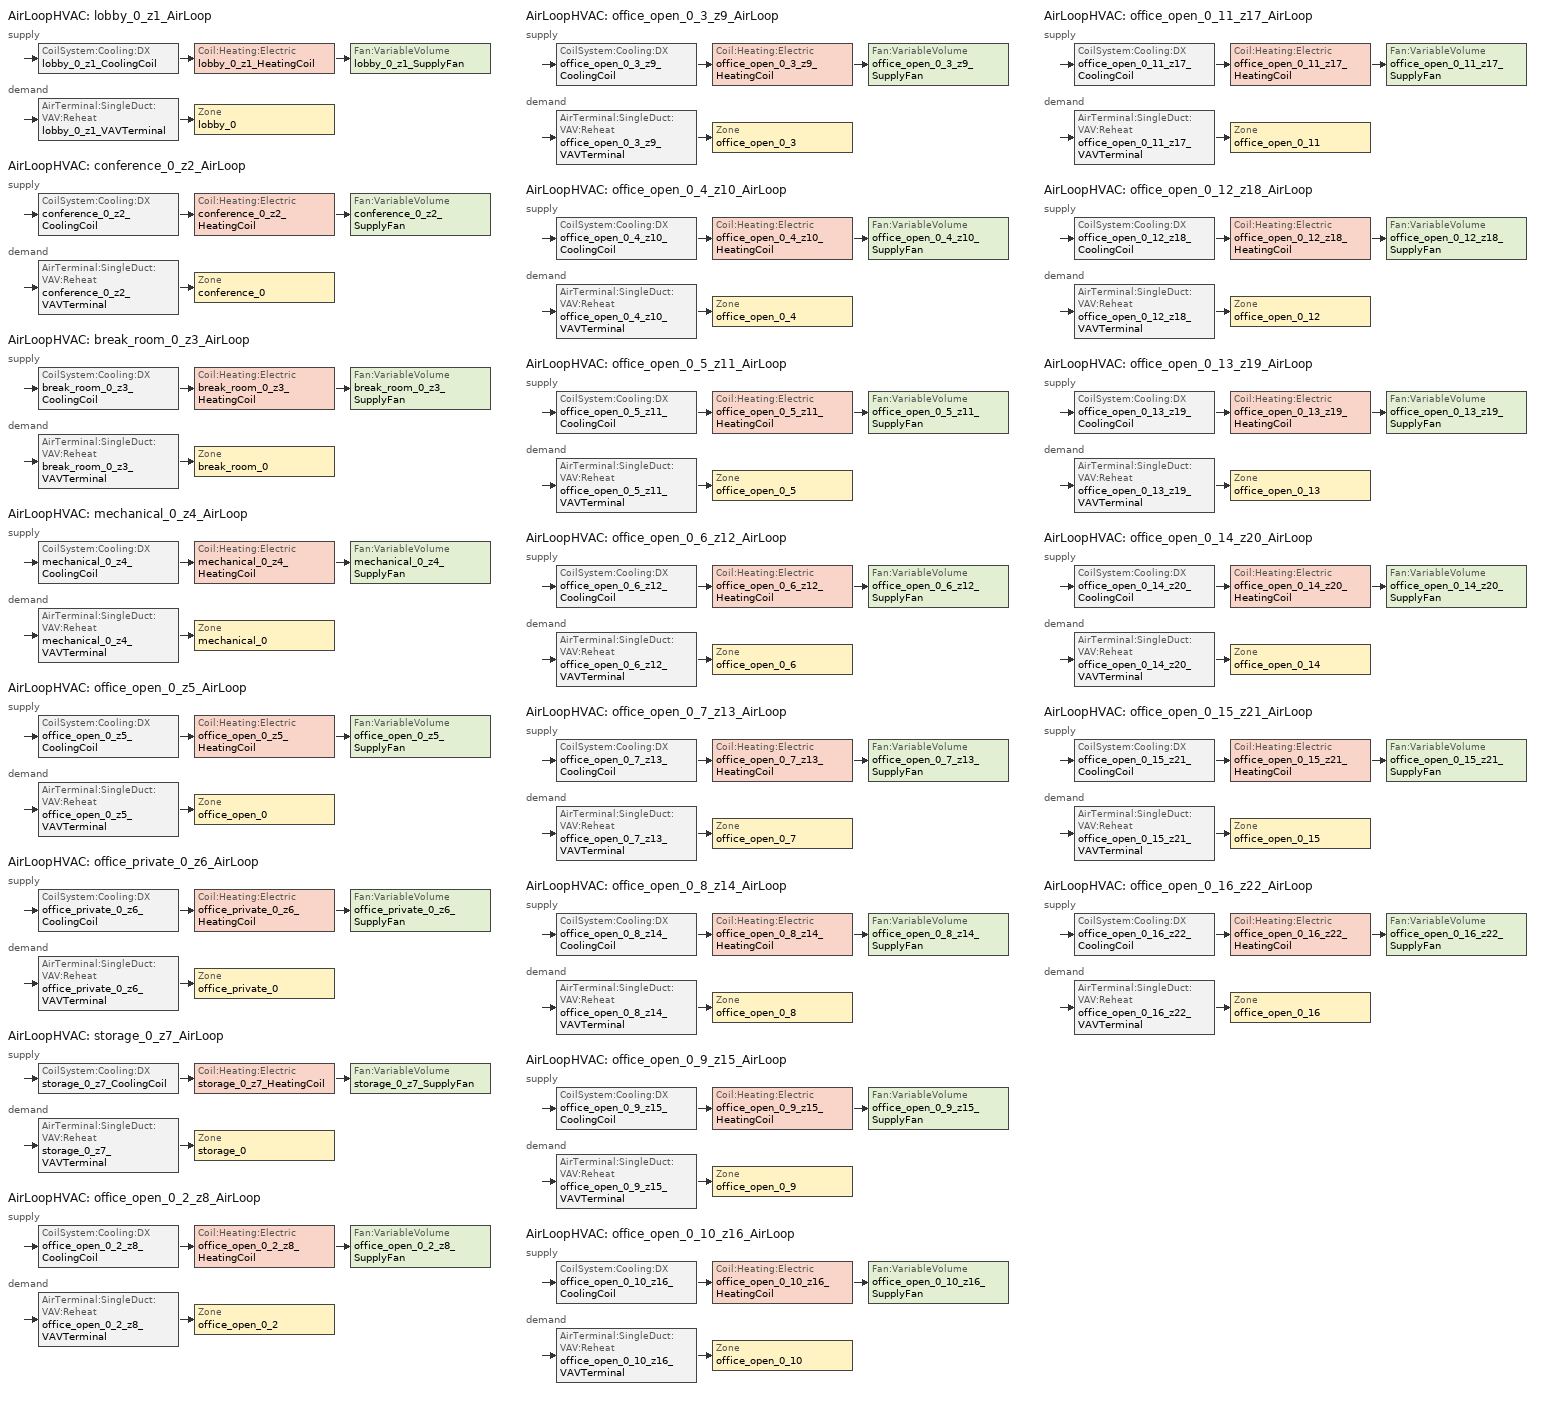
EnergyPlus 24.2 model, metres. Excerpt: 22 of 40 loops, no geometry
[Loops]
AirLoopHVAC 'lobby_0_z1_AirLoop'
 supply: CoilSystem:Cooling:DX 'lobby_0_z1_CoolingCoil' > Coil:Heating:Electric 'lobby_0_z1_HeatingCoil' > Fan:VariableVolume 'lobby_0_z1_SupplyFan'
 demand: AirTerminal:SingleDuct:VAV:Reheat 'lobby_0_z1_VAVTerminal' > Zone 'lobby_0'
AirLoopHVAC 'conference_0_z2_AirLoop'
 supply: CoilSystem:Cooling:DX 'conference_0_z2_CoolingCoil' > Coil:Heating:Electric 'conference_0_z2_HeatingCoil' > Fan:VariableVolume 'conference_0_z2_SupplyFan'
 demand: AirTerminal:SingleDuct:VAV:Reheat 'conference_0_z2_VAVTerminal' > Zone 'conference_0'
AirLoopHVAC 'break_room_0_z3_AirLoop'
 supply: CoilSystem:Cooling:DX 'break_room_0_z3_CoolingCoil' > Coil:Heating:Electric 'break_room_0_z3_HeatingCoil' > Fan:VariableVolume 'break_room_0_z3_SupplyFan'
 demand: AirTerminal:SingleDuct:VAV:Reheat 'break_room_0_z3_VAVTerminal' > Zone 'break_room_0'
AirLoopHVAC 'mechanical_0_z4_AirLoop'
 supply: CoilSystem:Cooling:DX 'mechanical_0_z4_CoolingCoil' > Coil:Heating:Electric 'mechanical_0_z4_HeatingCoil' > Fan:VariableVolume 'mechanical_0_z4_SupplyFan'
 demand: AirTerminal:SingleDuct:VAV:Reheat 'mechanical_0_z4_VAVTerminal' > Zone 'mechanical_0'
AirLoopHVAC 'office_open_0_z5_AirLoop'
 supply: CoilSystem:Cooling:DX 'office_open_0_z5_CoolingCoil' > Coil:Heating:Electric 'office_open_0_z5_HeatingCoil' > Fan:VariableVolume 'office_open_0_z5_SupplyFan'
 demand: AirTerminal:SingleDuct:VAV:Reheat 'office_open_0_z5_VAVTerminal' > Zone 'office_open_0'
AirLoopHVAC 'office_private_0_z6_AirLoop'
 supply: CoilSystem:Cooling:DX 'office_private_0_z6_CoolingCoil' > Coil:Heating:Electric 'office_private_0_z6_HeatingCoil' > Fan:VariableVolume 'office_private_0_z6_SupplyFan'
 demand: AirTerminal:SingleDuct:VAV:Reheat 'office_private_0_z6_VAVTerminal' > Zone 'office_private_0'
AirLoopHVAC 'storage_0_z7_AirLoop'
 supply: CoilSystem:Cooling:DX 'storage_0_z7_CoolingCoil' > Coil:Heating:Electric 'storage_0_z7_HeatingCoil' > Fan:VariableVolume 'storage_0_z7_SupplyFan'
 demand: AirTerminal:SingleDuct:VAV:Reheat 'storage_0_z7_VAVTerminal' > Zone 'storage_0'
AirLoopHVAC 'office_open_0_2_z8_AirLoop'
 supply: CoilSystem:Cooling:DX 'office_open_0_2_z8_CoolingCoil' > Coil:Heating:Electric 'office_open_0_2_z8_HeatingCoil' > Fan:VariableVolume 'office_open_0_2_z8_SupplyFan'
 demand: AirTerminal:SingleDuct:VAV:Reheat 'office_open_0_2_z8_VAVTerminal' > Zone 'office_open_0_2'
AirLoopHVAC 'office_open_0_3_z9_AirLoop'
 supply: CoilSystem:Cooling:DX 'office_open_0_3_z9_CoolingCoil' > Coil:Heating:Electric 'office_open_0_3_z9_HeatingCoil' > Fan:VariableVolume 'office_open_0_3_z9_SupplyFan'
 demand: AirTerminal:SingleDuct:VAV:Reheat 'office_open_0_3_z9_VAVTerminal' > Zone 'office_open_0_3'
AirLoopHVAC 'office_open_0_4_z10_AirLoop'
 supply: CoilSystem:Cooling:DX 'office_open_0_4_z10_CoolingCoil' > Coil:Heating:Electric 'office_open_0_4_z10_HeatingCoil' > Fan:VariableVolume 'office_open_0_4_z10_SupplyFan'
 demand: AirTerminal:SingleDuct:VAV:Reheat 'office_open_0_4_z10_VAVTerminal' > Zone 'office_open_0_4'
AirLoopHVAC 'office_open_0_5_z11_AirLoop'
 supply: CoilSystem:Cooling:DX 'office_open_0_5_z11_CoolingCoil' > Coil:Heating:Electric 'office_open_0_5_z11_HeatingCoil' > Fan:VariableVolume 'office_open_0_5_z11_SupplyFan'
 demand: AirTerminal:SingleDuct:VAV:Reheat 'office_open_0_5_z11_VAVTerminal' > Zone 'office_open_0_5'
AirLoopHVAC 'office_open_0_6_z12_AirLoop'
 supply: CoilSystem:Cooling:DX 'office_open_0_6_z12_CoolingCoil' > Coil:Heating:Electric 'office_open_0_6_z12_HeatingCoil' > Fan:VariableVolume 'office_open_0_6_z12_SupplyFan'
 demand: AirTerminal:SingleDuct:VAV:Reheat 'office_open_0_6_z12_VAVTerminal' > Zone 'office_open_0_6'
AirLoopHVAC 'office_open_0_7_z13_AirLoop'
 supply: CoilSystem:Cooling:DX 'office_open_0_7_z13_CoolingCoil' > Coil:Heating:Electric 'office_open_0_7_z13_HeatingCoil' > Fan:VariableVolume 'office_open_0_7_z13_SupplyFan'
 demand: AirTerminal:SingleDuct:VAV:Reheat 'office_open_0_7_z13_VAVTerminal' > Zone 'office_open_0_7'
AirLoopHVAC 'office_open_0_8_z14_AirLoop'
 supply: CoilSystem:Cooling:DX 'office_open_0_8_z14_CoolingCoil' > Coil:Heating:Electric 'office_open_0_8_z14_HeatingCoil' > Fan:VariableVolume 'office_open_0_8_z14_SupplyFan'
 demand: AirTerminal:SingleDuct:VAV:Reheat 'office_open_0_8_z14_VAVTerminal' > Zone 'office_open_0_8'
AirLoopHVAC 'office_open_0_9_z15_AirLoop'
 supply: CoilSystem:Cooling:DX 'office_open_0_9_z15_CoolingCoil' > Coil:Heating:Electric 'office_open_0_9_z15_HeatingCoil' > Fan:VariableVolume 'office_open_0_9_z15_SupplyFan'
 demand: AirTerminal:SingleDuct:VAV:Reheat 'office_open_0_9_z15_VAVTerminal' > Zone 'office_open_0_9'
AirLoopHVAC 'office_open_0_10_z16_AirLoop'
 supply: CoilSystem:Cooling:DX 'office_open_0_10_z16_CoolingCoil' > Coil:Heating:Electric 'office_open_0_10_z16_HeatingCoil' > Fan:VariableVolume 'office_open_0_10_z16_SupplyFan'
 demand: AirTerminal:SingleDuct:VAV:Reheat 'office_open_0_10_z16_VAVTerminal' > Zone 'office_open_0_10'
AirLoopHVAC 'office_open_0_11_z17_AirLoop'
 supply: CoilSystem:Cooling:DX 'office_open_0_11_z17_CoolingCoil' > Coil:Heating:Electric 'office_open_0_11_z17_HeatingCoil' > Fan:VariableVolume 'office_open_0_11_z17_SupplyFan'
 demand: AirTerminal:SingleDuct:VAV:Reheat 'office_open_0_11_z17_VAVTerminal' > Zone 'office_open_0_11'
AirLoopHVAC 'office_open_0_12_z18_AirLoop'
 supply: CoilSystem:Cooling:DX 'office_open_0_12_z18_CoolingCoil' > Coil:Heating:Electric 'office_open_0_12_z18_HeatingCoil' > Fan:VariableVolume 'office_open_0_12_z18_SupplyFan'
 demand: AirTerminal:SingleDuct:VAV:Reheat 'office_open_0_12_z18_VAVTerminal' > Zone 'office_open_0_12'
AirLoopHVAC 'office_open_0_13_z19_AirLoop'
 supply: CoilSystem:Cooling:DX 'office_open_0_13_z19_CoolingCoil' > Coil:Heating:Electric 'office_open_0_13_z19_HeatingCoil' > Fan:VariableVolume 'office_open_0_13_z19_SupplyFan'
 demand: AirTerminal:SingleDuct:VAV:Reheat 'office_open_0_13_z19_VAVTerminal' > Zone 'office_open_0_13'
AirLoopHVAC 'office_open_0_14_z20_AirLoop'
 supply: CoilSystem:Cooling:DX 'office_open_0_14_z20_CoolingCoil' > Coil:Heating:Electric 'office_open_0_14_z20_HeatingCoil' > Fan:VariableVolume 'office_open_0_14_z20_SupplyFan'
 demand: AirTerminal:SingleDuct:VAV:Reheat 'office_open_0_14_z20_VAVTerminal' > Zone 'office_open_0_14'
AirLoopHVAC 'office_open_0_15_z21_AirLoop'
 supply: CoilSystem:Cooling:DX 'office_open_0_15_z21_CoolingCoil' > Coil:Heating:Electric 'office_open_0_15_z21_HeatingCoil' > Fan:VariableVolume 'office_open_0_15_z21_SupplyFan'
 demand: AirTerminal:SingleDuct:VAV:Reheat 'office_open_0_15_z21_VAVTerminal' > Zone 'office_open_0_15'
AirLoopHVAC 'office_open_0_16_z22_AirLoop'
 supply: CoilSystem:Cooling:DX 'office_open_0_16_z22_CoolingCoil' > Coil:Heating:Electric 'office_open_0_16_z22_HeatingCoil' > Fan:VariableVolume 'office_open_0_16_z22_SupplyFan'
 demand: AirTerminal:SingleDuct:VAV:Reheat 'office_open_0_16_z22_VAVTerminal' > Zone 'office_open_0_16'
[Sizing:Zone] Zone Cooling Design Supply Air Temperature Input Method=SupplyAirTemperature; Zone Cooling Design Supply Air Temperature {C}=12.8; Zone Heating Design Supply Air Temperature Input Method=SupplyAirTemperature; Zone Heating Design Supply Air Temperature {C}=50; Zone Cooling Design Supply Air Humidity Ratio {kgWater/kgDryAir}=0.0085; Zone Heating Design Supply Air Humidity Ratio {kgWater/kgDryAir}=0.008; Cooling Design Air Flow Method=DesignDay; Cooling Minimum Air Flow {m3/s}=0; Heating Design Air Flow Method=DesignDay; Account for Dedicated Outdoor Air System=No; Dedicated Outdoor Air System Control Strategy=NeutralSupplyAir; Dedicated Outdoor Air Low Setpoint Temperature for Design {C}=autosize; Dedicated Outdoor Air High Setpoint Temperature for Design {C}=autosize
lobby_0; conference_0; break_room_0; mechanical_0; office_open_0; office_private_0; storage_0; office_open_0_2; office_open_0_3; office_open_0_4; office_open_0_5; office_open_0_6; office_open_0_7; office_open_0_8; office_open_0_9; office_open_0_10; office_open_0_11; office_open_0_12; office_open_0_13; office_open_0_14; office_open_0_15; office_open_0_16
[Sizing:System] Type of Load to Size On=Sensible; Design Outdoor Air Flow Rate {m3/s}=Autosize; Central Heating Maximum System Air Flow Ratio=Autosize; Preheat Design Temperature {C}=7; Preheat Design Humidity Ratio {kgWater/kgDryAir}=0.008; Precool Design Temperature {C}=12.8; Precool Design Humidity Ratio {kgWater/kgDryAir}=0.008; Central Cooling Design Supply Air Temperature {C}=12.8; Central Heating Design Supply Air Temperature {C}=40; Type of Zone Sum to Use=NonCoincident; 100% Outdoor Air in Cooling=No; 100% Outdoor Air in Heating=No; Central Cooling Design Supply Air Humidity Ratio {kgWater/kgDryAir}=0.008; Central Heating Design Supply Air Humidity Ratio {kgWater/kgDryAir}=0.008; Cooling Supply Air Flow Rate Method=DesignDay; Heating Supply Air Flow Rate Method=DesignDay; System Outdoor Air Method=ZoneSum; Zone Maximum Outdoor Air Fraction=1; Cooling Design Capacity Method=CoolingDesignCapacity; Cooling Design Capacity {W}=Autosize; Heating Design Capacity Method=HeatingDesignCapacity; Heating Design Capacity {W}=Autosize; Central Cooling Capacity Control Method=OnOff; Occupant Diversity=Autosize
break_room_0_z3_AirLoop; conference_0_z2_AirLoop; lobby_0_z1_AirLoop; mechanical_0_z4_AirLoop; office_open_0_10_z16_AirLoop; office_open_0_11_z17_AirLoop; office_open_0_12_z18_AirLoop; office_open_0_13_z19_AirLoop; office_open_0_14_z20_AirLoop; office_open_0_15_z21_AirLoop; office_open_0_16_z22_AirLoop; office_open_0_2_z8_AirLoop; office_open_0_3_z9_AirLoop; office_open_0_4_z10_AirLoop; office_open_0_5_z11_AirLoop; office_open_0_6_z12_AirLoop; office_open_0_7_z13_AirLoop; office_open_0_8_z14_AirLoop; office_open_0_9_z15_AirLoop; office_open_0_z5_AirLoop; office_private_0_z6_AirLoop; storage_0_z7_AirLoop
[AirLoopHVAC] Design Supply Air Flow Rate {m3/s}=Autosize
lobby_0_z1_AirLoop; conference_0_z2_AirLoop; break_room_0_z3_AirLoop; mechanical_0_z4_AirLoop; office_open_0_z5_AirLoop; office_private_0_z6_AirLoop; storage_0_z7_AirLoop; office_open_0_2_z8_AirLoop; office_open_0_3_z9_AirLoop; office_open_0_4_z10_AirLoop; office_open_0_5_z11_AirLoop; office_open_0_6_z12_AirLoop; office_open_0_7_z13_AirLoop; office_open_0_8_z14_AirLoop; office_open_0_9_z15_AirLoop; office_open_0_10_z16_AirLoop; office_open_0_11_z17_AirLoop; office_open_0_12_z18_AirLoop; office_open_0_13_z19_AirLoop; office_open_0_14_z20_AirLoop; office_open_0_15_z21_AirLoop; office_open_0_16_z22_AirLoop
[Fan:VariableVolume]
lobby_0_z1_SupplyFan: Always On, 0.7, 600, 3.5038, FixedFlowRate, 0, 0, 1, 1, 0.0013, 0.147, 0.9506, -0.0998, 0
conference_0_z2_SupplyFan: Always On, 0.7, 600, 0.5587, FixedFlowRate, 0, 0, 1, 1, 0.0013, 0.147, 0.9506, -0.0998, 0
break_room_0_z3_SupplyFan: Always On, 0.7, 600, 1.2556, FixedFlowRate, 0, 0, 1, 1, 0.0013, 0.147, 0.9506, -0.0998, 0
mechanical_0_z4_SupplyFan: Always On, 0.7, 600, 1.1077, FixedFlowRate, 0, 0, 1, 1, 0.0013, 0.147, 0.9506, -0.0998, 0
office_open_0_z5_SupplyFan; office_private_0_z6_SupplyFan; office_open_0_3_z9_SupplyFan; office_open_0_5_z11_SupplyFan; office_open_0_6_z12_SupplyFan; office_open_0_11_z17_SupplyFan; office_open_0_12_z18_SupplyFan; office_open_0_15_z21_SupplyFan; office_open_0_16_z22_SupplyFan: Always On, 0.7, 600, 5.4248, FixedFlowRate, 0, 0, 1, 1, 0.0013, 0.147, 0.9506, -0.0998, 0
storage_0_z7_SupplyFan: Always On, 0.7, 600, 2.2366, FixedFlowRate, 0, 0, 1, 1, 0.0013, 0.147, 0.9506, -0.0998, 0
office_open_0_2_z8_SupplyFan: Always On, 0.7, 600, 4.1537, FixedFlowRate, 0, 0, 1, 1, 0.0013, 0.147, 0.9506, -0.0998, 0
office_open_0_4_z10_SupplyFan: Always On, 0.7, 600, 5.2139, FixedFlowRate, 0, 0, 1, 1, 0.0013, 0.147, 0.9506, -0.0998, 0
office_open_0_7_z13_SupplyFan: Always On, 0.7, 600, 1.3687, FixedFlowRate, 0, 0, 1, 1, 0.0013, 0.147, 0.9506, -0.0998, 0
office_open_0_8_z14_SupplyFan: Always On, 0.7, 600, 1.1651, FixedFlowRate, 0, 0, 1, 1, 0.0013, 0.147, 0.9506, -0.0998, 0
office_open_0_9_z15_SupplyFan: Always On, 0.7, 600, 4.4284, FixedFlowRate, 0, 0, 1, 1, 0.0013, 0.147, 0.9506, -0.0998, 0
office_open_0_10_z16_SupplyFan: Always On, 0.7, 600, 4.5475, FixedFlowRate, 0, 0, 1, 1, 0.0013, 0.147, 0.9506, -0.0998, 0
office_open_0_13_z19_SupplyFan; office_open_0_14_z20_SupplyFan: Always On, 0.7, 600, 2.835, FixedFlowRate, 0, 0, 1, 1, 0.0013, 0.147, 0.9506, -0.0998, 0
[Coil:Heating:Electric]
lobby_0_z1_HeatingCoil: Always On, 1, Autosize, LOBBY_0_Z1_HEATC-FANNODE
lobby_0_z1_ReheatCoil; conference_0_z2_ReheatCoil; break_room_0_z3_ReheatCoil; mechanical_0_z4_ReheatCoil; office_open_0_z5_ReheatCoil; office_private_0_z6_ReheatCoil; storage_0_z7_ReheatCoil; office_open_0_2_z8_ReheatCoil; office_open_0_3_z9_ReheatCoil; office_open_0_4_z10_ReheatCoil; office_open_0_5_z11_ReheatCoil; office_open_0_6_z12_ReheatCoil; office_open_0_7_z13_ReheatCoil; office_open_0_8_z14_ReheatCoil; office_open_0_9_z15_ReheatCoil; office_open_0_10_z16_ReheatCoil; office_open_0_11_z17_ReheatCoil; office_open_0_12_z18_ReheatCoil; office_open_0_13_z19_ReheatCoil; office_open_0_14_z20_ReheatCoil; office_open_0_15_z21_ReheatCoil; office_open_0_16_z22_ReheatCoil: Always On, 1, Autosize
conference_0_z2_HeatingCoil: Always On, 1, Autosize, CONFERENCE_0_Z2_HEATC-FANNODE
break_room_0_z3_HeatingCoil: Always On, 1, Autosize, BREAK_ROOM_0_Z3_HEATC-FANNODE
mechanical_0_z4_HeatingCoil: Always On, 1, Autosize, MECHANICAL_0_Z4_HEATC-FANNODE
office_open_0_z5_HeatingCoil: Always On, 1, Autosize, OFFICE_OPEN_0_Z5_HEATC-FANNODE
office_private_0_z6_HeatingCoil: Always On, 1, Autosize, OFFICE_PRIVATE_0_Z6_HEATC-FANNODE
storage_0_z7_HeatingCoil: Always On, 1, Autosize, STORAGE_0_Z7_HEATC-FANNODE
office_open_0_2_z8_HeatingCoil: Always On, 1, Autosize, OFFICE_OPEN_0_2_Z8_HEATC-FANNODE
office_open_0_3_z9_HeatingCoil: Always On, 1, Autosize, OFFICE_OPEN_0_3_Z9_HEATC-FANNODE
office_open_0_4_z10_HeatingCoil: Always On, 1, Autosize, OFFICE_OPEN_0_4_Z10_HEATC-FANNODE
office_open_0_5_z11_HeatingCoil: Always On, 1, Autosize, OFFICE_OPEN_0_5_Z11_HEATC-FANNODE
office_open_0_6_z12_HeatingCoil: Always On, 1, Autosize, OFFICE_OPEN_0_6_Z12_HEATC-FANNODE
office_open_0_7_z13_HeatingCoil: Always On, 1, Autosize, OFFICE_OPEN_0_7_Z13_HEATC-FANNODE
office_open_0_8_z14_HeatingCoil: Always On, 1, Autosize, OFFICE_OPEN_0_8_Z14_HEATC-FANNODE
office_open_0_9_z15_HeatingCoil: Always On, 1, Autosize, OFFICE_OPEN_0_9_Z15_HEATC-FANNODE
office_open_0_10_z16_HeatingCoil: Always On, 1, Autosize, OFFICE_OPEN_0_10_Z16_HEATC-FANNODE
office_open_0_11_z17_HeatingCoil: Always On, 1, Autosize, OFFICE_OPEN_0_11_Z17_HEATC-FANNODE
office_open_0_12_z18_HeatingCoil: Always On, 1, Autosize, OFFICE_OPEN_0_12_Z18_HEATC-FANNODE
office_open_0_13_z19_HeatingCoil: Always On, 1, Autosize, OFFICE_OPEN_0_13_Z19_HEATC-FANNODE
office_open_0_14_z20_HeatingCoil: Always On, 1, Autosize, OFFICE_OPEN_0_14_Z20_HEATC-FANNODE
office_open_0_15_z21_HeatingCoil: Always On, 1, Autosize, OFFICE_OPEN_0_15_Z21_HEATC-FANNODE
office_open_0_16_z22_HeatingCoil: Always On, 1, Autosize, OFFICE_OPEN_0_16_Z22_HEATC-FANNODE
[SetpointManager:Scheduled] Control Variable=Temperature
Name | Schedule | Setpoint Node or NodeList
lobby_0_z1_HeatingSetpointManager | lobby_0_z1_HeatingSupplyAirTemp | LOBBY_0_Z1_HEATC-FANNODE
lobby_0_z1_CoolingSetpointManager | lobby_0_z1_CoolingSupplyAirTemp | LOBBY_0_Z1_COOLC-HEATCNODE
conference_0_z2_HeatingSetpointManager | conference_0_z2_HeatingSupplyAirTemp | CONFERENCE_0_Z2_HEATC-FANNODE
conference_0_z2_CoolingSetpointManager | conference_0_z2_CoolingSupplyAirTemp | CONFERENCE_0_Z2_COOLC-HEATCNODE
break_room_0_z3_HeatingSetpointManager | break_room_0_z3_HeatingSupplyAirTemp | BREAK_ROOM_0_Z3_HEATC-FANNODE
break_room_0_z3_CoolingSetpointManager | break_room_0_z3_CoolingSupplyAirTemp | BREAK_ROOM_0_Z3_COOLC-HEATCNODE
mechanical_0_z4_HeatingSetpointManager | mechanical_0_z4_HeatingSupplyAirTemp | MECHANICAL_0_Z4_HEATC-FANNODE
mechanical_0_z4_CoolingSetpointManager | mechanical_0_z4_CoolingSupplyAirTemp | MECHANICAL_0_Z4_COOLC-HEATCNODE
office_open_0_z5_HeatingSetpointManager | office_open_0_z5_HeatingSupplyAirTemp | OFFICE_OPEN_0_Z5_HEATC-FANNODE
office_open_0_z5_CoolingSetpointManager | office_open_0_z5_CoolingSupplyAirTemp | OFFICE_OPEN_0_Z5_COOLC-HEATCNODE
office_private_0_z6_HeatingSetpointManager | office_private_0_z6_HeatingSupplyAirTemp | OFFICE_PRIVATE_0_Z6_HEATC-FANNODE
office_private_0_z6_CoolingSetpointManager | office_private_0_z6_CoolingSupplyAirTemp | OFFICE_PRIVATE_0_Z6_COOLC-HEATCNODE
storage_0_z7_HeatingSetpointManager | storage_0_z7_HeatingSupplyAirTemp | STORAGE_0_Z7_HEATC-FANNODE
storage_0_z7_CoolingSetpointManager | storage_0_z7_CoolingSupplyAirTemp | STORAGE_0_Z7_COOLC-HEATCNODE
office_open_0_2_z8_HeatingSetpointManager | office_open_0_2_z8_HeatingSupplyAirTemp | OFFICE_OPEN_0_2_Z8_HEATC-FANNODE
office_open_0_2_z8_CoolingSetpointManager | office_open_0_2_z8_CoolingSupplyAirTemp | OFFICE_OPEN_0_2_Z8_COOLC-HEATCNODE
office_open_0_3_z9_HeatingSetpointManager | office_open_0_3_z9_HeatingSupplyAirTemp | OFFICE_OPEN_0_3_Z9_HEATC-FANNODE
office_open_0_3_z9_CoolingSetpointManager | office_open_0_3_z9_CoolingSupplyAirTemp | OFFICE_OPEN_0_3_Z9_COOLC-HEATCNODE
office_open_0_4_z10_HeatingSetpointManager | office_open_0_4_z10_HeatingSupplyAirTemp | OFFICE_OPEN_0_4_Z10_HEATC-FANNODE
office_open_0_4_z10_CoolingSetpointManager | office_open_0_4_z10_CoolingSupplyAirTemp | OFFICE_OPEN_0_4_Z10_COOLC-HEATCNODE
office_open_0_5_z11_HeatingSetpointManager | office_open_0_5_z11_HeatingSupplyAirTemp | OFFICE_OPEN_0_5_Z11_HEATC-FANNODE
office_open_0_5_z11_CoolingSetpointManager | office_open_0_5_z11_CoolingSupplyAirTemp | OFFICE_OPEN_0_5_Z11_COOLC-HEATCNODE
office_open_0_6_z12_HeatingSetpointManager | office_open_0_6_z12_HeatingSupplyAirTemp | OFFICE_OPEN_0_6_Z12_HEATC-FANNODE
office_open_0_6_z12_CoolingSetpointManager | office_open_0_6_z12_CoolingSupplyAirTemp | OFFICE_OPEN_0_6_Z12_COOLC-HEATCNODE
office_open_0_7_z13_HeatingSetpointManager | office_open_0_7_z13_HeatingSupplyAirTemp | OFFICE_OPEN_0_7_Z13_HEATC-FANNODE
office_open_0_7_z13_CoolingSetpointManager | office_open_0_7_z13_CoolingSupplyAirTemp | OFFICE_OPEN_0_7_Z13_COOLC-HEATCNODE
office_open_0_8_z14_HeatingSetpointManager | office_open_0_8_z14_HeatingSupplyAirTemp | OFFICE_OPEN_0_8_Z14_HEATC-FANNODE
office_open_0_8_z14_CoolingSetpointManager | office_open_0_8_z14_CoolingSupplyAirTemp | OFFICE_OPEN_0_8_Z14_COOLC-HEATCNODE
office_open_0_9_z15_HeatingSetpointManager | office_open_0_9_z15_HeatingSupplyAirTemp | OFFICE_OPEN_0_9_Z15_HEATC-FANNODE
office_open_0_9_z15_CoolingSetpointManager | office_open_0_9_z15_CoolingSupplyAirTemp | OFFICE_OPEN_0_9_Z15_COOLC-HEATCNODE
office_open_0_10_z16_HeatingSetpointManager | office_open_0_10_z16_HeatingSupplyAirTemp | OFFICE_OPEN_0_10_Z16_HEATC-FANNODE
office_open_0_10_z16_CoolingSetpointManager | office_open_0_10_z16_CoolingSupplyAirTemp | OFFICE_OPEN_0_10_Z16_COOLC-HEATCNODE
office_open_0_11_z17_HeatingSetpointManager | office_open_0_11_z17_HeatingSupplyAirTemp | OFFICE_OPEN_0_11_Z17_HEATC-FANNODE
office_open_0_11_z17_CoolingSetpointManager | office_open_0_11_z17_CoolingSupplyAirTemp | OFFICE_OPEN_0_11_Z17_COOLC-HEATCNODE
office_open_0_12_z18_HeatingSetpointManager | office_open_0_12_z18_HeatingSupplyAirTemp | OFFICE_OPEN_0_12_Z18_HEATC-FANNODE
office_open_0_12_z18_CoolingSetpointManager | office_open_0_12_z18_CoolingSupplyAirTemp | OFFICE_OPEN_0_12_Z18_COOLC-HEATCNODE
office_open_0_13_z19_HeatingSetpointManager | office_open_0_13_z19_HeatingSupplyAirTemp | OFFICE_OPEN_0_13_Z19_HEATC-FANNODE
office_open_0_13_z19_CoolingSetpointManager | office_open_0_13_z19_CoolingSupplyAirTemp | OFFICE_OPEN_0_13_Z19_COOLC-HEATCNODE
office_open_0_14_z20_HeatingSetpointManager | office_open_0_14_z20_HeatingSupplyAirTemp | OFFICE_OPEN_0_14_Z20_HEATC-FANNODE
office_open_0_14_z20_CoolingSetpointManager | office_open_0_14_z20_CoolingSupplyAirTemp | OFFICE_OPEN_0_14_Z20_COOLC-HEATCNODE
office_open_0_15_z21_HeatingSetpointManager | office_open_0_15_z21_HeatingSupplyAirTemp | OFFICE_OPEN_0_15_Z21_HEATC-FANNODE
office_open_0_15_z21_CoolingSetpointManager | office_open_0_15_z21_CoolingSupplyAirTemp | OFFICE_OPEN_0_15_Z21_COOLC-HEATCNODE
office_open_0_16_z22_HeatingSetpointManager | office_open_0_16_z22_HeatingSupplyAirTemp | OFFICE_OPEN_0_16_Z22_HEATC-FANNODE
office_open_0_16_z22_CoolingSetpointManager | office_open_0_16_z22_CoolingSupplyAirTemp | OFFICE_OPEN_0_16_Z22_COOLC-HEATCNODE
[CoilSystem:Cooling:DX]
Name | Availability Schedule | Cooling Coil
lobby_0_z1_CoolingCoil | lobby_0_z1_CoolingAvailability | lobby_0_z1_CoolingCoilDX
conference_0_z2_CoolingCoil | conference_0_z2_CoolingAvailability | conference_0_z2_CoolingCoilDX
break_room_0_z3_CoolingCoil | break_room_0_z3_CoolingAvailability | break_room_0_z3_CoolingCoilDX
mechanical_0_z4_CoolingCoil | mechanical_0_z4_CoolingAvailability | mechanical_0_z4_CoolingCoilDX
office_open_0_z5_CoolingCoil | office_open_0_z5_CoolingAvailability | office_open_0_z5_CoolingCoilDX
office_private_0_z6_CoolingCoil | office_private_0_z6_CoolingAvailability | office_private_0_z6_CoolingCoilDX
storage_0_z7_CoolingCoil | storage_0_z7_CoolingAvailability | storage_0_z7_CoolingCoilDX
office_open_0_2_z8_CoolingCoil | office_open_0_2_z8_CoolingAvailability | office_open_0_2_z8_CoolingCoilDX
office_open_0_3_z9_CoolingCoil | office_open_0_3_z9_CoolingAvailability | office_open_0_3_z9_CoolingCoilDX
office_open_0_4_z10_CoolingCoil | office_open_0_4_z10_CoolingAvailability | office_open_0_4_z10_CoolingCoilDX
office_open_0_5_z11_CoolingCoil | office_open_0_5_z11_CoolingAvailability | office_open_0_5_z11_CoolingCoilDX
office_open_0_6_z12_CoolingCoil | office_open_0_6_z12_CoolingAvailability | office_open_0_6_z12_CoolingCoilDX
office_open_0_7_z13_CoolingCoil | office_open_0_7_z13_CoolingAvailability | office_open_0_7_z13_CoolingCoilDX
office_open_0_8_z14_CoolingCoil | office_open_0_8_z14_CoolingAvailability | office_open_0_8_z14_CoolingCoilDX
office_open_0_9_z15_CoolingCoil | office_open_0_9_z15_CoolingAvailability | office_open_0_9_z15_CoolingCoilDX
office_open_0_10_z16_CoolingCoil | office_open_0_10_z16_CoolingAvailability | office_open_0_10_z16_CoolingCoilDX
office_open_0_11_z17_CoolingCoil | office_open_0_11_z17_CoolingAvailability | office_open_0_11_z17_CoolingCoilDX
office_open_0_12_z18_CoolingCoil | office_open_0_12_z18_CoolingAvailability | office_open_0_12_z18_CoolingCoilDX
office_open_0_13_z19_CoolingCoil | office_open_0_13_z19_CoolingAvailability | office_open_0_13_z19_CoolingCoilDX
office_open_0_14_z20_CoolingCoil | office_open_0_14_z20_CoolingAvailability | office_open_0_14_z20_CoolingCoilDX
office_open_0_15_z21_CoolingCoil | office_open_0_15_z21_CoolingAvailability | office_open_0_15_z21_CoolingCoilDX
office_open_0_16_z22_CoolingCoil | office_open_0_16_z22_CoolingAvailability | office_open_0_16_z22_CoolingCoilDX
[Coil:Cooling:DX:SingleSpeed]
lobby_0_z1_CoolingCoilDX: lobby_0_z1_CoolingAvailability, 55239.16, 0.68, 3.517, 3.337, 773.3, LOBBY_0_Z1_SUPPLYINLET, LOBBY_0_Z1_COOLC-HEATCNODE, Cool-Cap-fT, ConstantCubic, Cool-EIR-fT, ConstantCubic, Cool-PLF-fPLR, 7
conference_0_z2_CoolingCoilDX: conference_0_z2_CoolingAvailability, 8807.92, 0.7, 3.517, 0.53209, 773.3, CONFERENCE_0_Z2_SUPPLYINLET, CONFERENCE_0_Z2_COOLC-HEATCNODE, Cool-Cap-fT, ConstantCubic, Cool-EIR-fT, ConstantCubic, Cool-PLF-fPLR, 7
break_room_0_z3_CoolingCoilDX: break_room_0_z3_CoolingAvailability, 19795.34, 0.62, 3.517, 1.19584, 773.3, BREAK_ROOM_0_Z3_SUPPLYINLET, BREAK_ROOM_0_Z3_COOLC-HEATCNODE, Cool-Cap-fT, ConstantCubic, Cool-EIR-fT, ConstantCubic, Cool-PLF-fPLR, 7
mechanical_0_z4_CoolingCoilDX: mechanical_0_z4_CoolingAvailability, 17463.99, 0.65, 3.517, 1.055, 773.3, MECHANICAL_0_Z4_SUPPLYINLET, MECHANICAL_0_Z4_COOLC-HEATCNODE, Cool-Cap-fT, ConstantCubic, Cool-EIR-fT, ConstantCubic, Cool-PLF-fPLR, 7
office_open_0_z5_CoolingCoilDX: office_open_0_z5_CoolingAvailability, 85523.82, 0.7, 3.517, 5.16649, 773.3, OFFICE_OPEN_0_Z5_SUPPLYINLET, OFFICE_OPEN_0_Z5_COOLC-HEATCNODE, Cool-Cap-fT, ConstantCubic, Cool-EIR-fT, ConstantCubic, Cool-PLF-fPLR, 7
office_private_0_z6_CoolingCoilDX: office_private_0_z6_CoolingAvailability, 85523.82, 0.7, 3.517, 5.16649, 773.3, OFFICE_PRIVATE_0_Z6_SUPPLYINLET, OFFICE_PRIVATE_0_Z6_COOLC-HEATCNODE, Cool-Cap-fT, ConstantCubic, Cool-EIR-fT, ConstantCubic, Cool-PLF-fPLR, 7
storage_0_z7_CoolingCoilDX: storage_0_z7_CoolingAvailability, 35260.65, 0.7, 3.517, 2.1301, 773.3, STORAGE_0_Z7_SUPPLYINLET, STORAGE_0_Z7_COOLC-HEATCNODE, Cool-Cap-fT, ConstantCubic, Cool-EIR-fT, ConstantCubic, Cool-PLF-fPLR, 7
office_open_0_2_z8_CoolingCoilDX: office_open_0_2_z8_CoolingAvailability, 65484.06, 0.7, 3.517, 3.95589, 773.3, OFFICE_OPEN_0_2_Z8_SUPPLYINLET, OFFICE_OPEN_0_2_Z8_COOLC-HEATCNODE, Cool-Cap-fT, ConstantCubic, Cool-EIR-fT, ConstantCubic, Cool-PLF-fPLR, 7
office_open_0_3_z9_CoolingCoilDX: office_open_0_3_z9_CoolingAvailability, 85523.82, 0.7, 3.517, 5.16649, 773.3, OFFICE_OPEN_0_3_Z9_SUPPLYINLET, OFFICE_OPEN_0_3_Z9_COOLC-HEATCNODE, Cool-Cap-fT, ConstantCubic, Cool-EIR-fT, ConstantCubic, Cool-PLF-fPLR, 7
office_open_0_4_z10_CoolingCoilDX: office_open_0_4_z10_CoolingAvailability, 82198.3, 0.7, 3.517, 4.9656, 773.3, OFFICE_OPEN_0_4_Z10_SUPPLYINLET, OFFICE_OPEN_0_4_Z10_COOLC-HEATCNODE, Cool-Cap-fT, ConstantCubic, Cool-EIR-fT, ConstantCubic, Cool-PLF-fPLR, 7
office_open_0_5_z11_CoolingCoilDX: office_open_0_5_z11_CoolingAvailability, 85523.82, 0.7, 3.517, 5.16649, 773.3, OFFICE_OPEN_0_5_Z11_SUPPLYINLET, OFFICE_OPEN_0_5_Z11_COOLC-HEATCNODE, Cool-Cap-fT, ConstantCubic, Cool-EIR-fT, ConstantCubic, Cool-PLF-fPLR, 7
office_open_0_6_z12_CoolingCoilDX: office_open_0_6_z12_CoolingAvailability, 85523.82, 0.7, 3.517, 5.16649, 773.3, OFFICE_OPEN_0_6_Z12_SUPPLYINLET, OFFICE_OPEN_0_6_Z12_COOLC-HEATCNODE, Cool-Cap-fT, ConstantCubic, Cool-EIR-fT, ConstantCubic, Cool-PLF-fPLR, 7
office_open_0_7_z13_CoolingCoilDX: office_open_0_7_z13_CoolingAvailability, 21578.59, 0.7, 3.517, 1.30356, 773.3, OFFICE_OPEN_0_7_Z13_SUPPLYINLET, OFFICE_OPEN_0_7_Z13_COOLC-HEATCNODE, Cool-Cap-fT, ConstantCubic, Cool-EIR-fT, ConstantCubic, Cool-PLF-fPLR, 7
office_open_0_8_z14_CoolingCoilDX: office_open_0_8_z14_CoolingAvailability, 18367.72, 0.7, 3.517, 1.10959, 773.3, OFFICE_OPEN_0_8_Z14_SUPPLYINLET, OFFICE_OPEN_0_8_Z14_COOLC-HEATCNODE, Cool-Cap-fT, ConstantCubic, Cool-EIR-fT, ConstantCubic, Cool-PLF-fPLR, 7
office_open_0_9_z15_CoolingCoilDX: office_open_0_9_z15_CoolingAvailability, 69815.36, 0.7, 3.517, 4.21755, 773.3, OFFICE_OPEN_0_9_Z15_SUPPLYINLET, OFFICE_OPEN_0_9_Z15_COOLC-HEATCNODE, Cool-Cap-fT, ConstantCubic, Cool-EIR-fT, ConstantCubic, Cool-PLF-fPLR, 7
office_open_0_10_z16_CoolingCoilDX: office_open_0_10_z16_CoolingAvailability, 71693.38, 0.7, 3.517, 4.331, 773.3, OFFICE_OPEN_0_10_Z16_SUPPLYINLET, OFFICE_OPEN_0_10_Z16_COOLC-HEATCNODE, Cool-Cap-fT, ConstantCubic, Cool-EIR-fT, ConstantCubic, Cool-PLF-fPLR, 7
office_open_0_11_z17_CoolingCoilDX: office_open_0_11_z17_CoolingAvailability, 85523.82, 0.7, 3.517, 5.16649, 773.3, OFFICE_OPEN_0_11_Z17_SUPPLYINLET, OFFICE_OPEN_0_11_Z17_COOLC-HEATCNODE, Cool-Cap-fT, ConstantCubic, Cool-EIR-fT, ConstantCubic, Cool-PLF-fPLR, 7
office_open_0_12_z18_CoolingCoilDX: office_open_0_12_z18_CoolingAvailability, 85523.82, 0.7, 3.517, 5.16649, 773.3, OFFICE_OPEN_0_12_Z18_SUPPLYINLET, OFFICE_OPEN_0_12_Z18_COOLC-HEATCNODE, Cool-Cap-fT, ConstantCubic, Cool-EIR-fT, ConstantCubic, Cool-PLF-fPLR, 7
office_open_0_13_z19_CoolingCoilDX: office_open_0_13_z19_CoolingAvailability, 44694.46, 0.7, 3.517, 2.69999, 773.3, OFFICE_OPEN_0_13_Z19_SUPPLYINLET, OFFICE_OPEN_0_13_Z19_COOLC-HEATCNODE, Cool-Cap-fT, ConstantCubic, Cool-EIR-fT, ConstantCubic, Cool-PLF-fPLR, 7
office_open_0_14_z20_CoolingCoilDX: office_open_0_14_z20_CoolingAvailability, 44694.46, 0.7, 3.517, 2.69999, 773.3, OFFICE_OPEN_0_14_Z20_SUPPLYINLET, OFFICE_OPEN_0_14_Z20_COOLC-HEATCNODE, Cool-Cap-fT, ConstantCubic, Cool-EIR-fT, ConstantCubic, Cool-PLF-fPLR, 7
office_open_0_15_z21_CoolingCoilDX: office_open_0_15_z21_CoolingAvailability, 85523.82, 0.7, 3.517, 5.16649, 773.3, OFFICE_OPEN_0_15_Z21_SUPPLYINLET, OFFICE_OPEN_0_15_Z21_COOLC-HEATCNODE, Cool-Cap-fT, ConstantCubic, Cool-EIR-fT, ConstantCubic, Cool-PLF-fPLR, 7
office_open_0_16_z22_CoolingCoilDX: office_open_0_16_z22_CoolingAvailability, 85523.82, 0.7, 3.517, 5.16649, 773.3, OFFICE_OPEN_0_16_Z22_SUPPLYINLET, OFFICE_OPEN_0_16_Z22_COOLC-HEATCNODE, Cool-Cap-fT, ConstantCubic, Cool-EIR-fT, ConstantCubic, Cool-PLF-fPLR, 7
[AirTerminal:SingleDuct:VAV:Reheat] Availability Schedule=Always On; Maximum Air Flow Rate {m3/s}=Autosize; Zone Minimum Air Flow Input Method=Constant; Constant Minimum Air Flow Fraction=0.2; Maximum Hot Water or Steam Flow Rate {m3/s}=Autosize; Minimum Hot Water or Steam Flow Rate {m3/s}=0; Convergence Tolerance=0.0001; Damper Heating Action=Normal
Name | Reheat Coil
lobby_0_z1_VAVTerminal | lobby_0_z1_ReheatCoil
conference_0_z2_VAVTerminal | conference_0_z2_ReheatCoil
break_room_0_z3_VAVTerminal | break_room_0_z3_ReheatCoil
mechanical_0_z4_VAVTerminal | mechanical_0_z4_ReheatCoil
office_open_0_z5_VAVTerminal | office_open_0_z5_ReheatCoil
office_private_0_z6_VAVTerminal | office_private_0_z6_ReheatCoil
storage_0_z7_VAVTerminal | storage_0_z7_ReheatCoil
office_open_0_2_z8_VAVTerminal | office_open_0_2_z8_ReheatCoil
office_open_0_3_z9_VAVTerminal | office_open_0_3_z9_ReheatCoil
office_open_0_4_z10_VAVTerminal | office_open_0_4_z10_ReheatCoil
office_open_0_5_z11_VAVTerminal | office_open_0_5_z11_ReheatCoil
office_open_0_6_z12_VAVTerminal | office_open_0_6_z12_ReheatCoil
office_open_0_7_z13_VAVTerminal | office_open_0_7_z13_ReheatCoil
office_open_0_8_z14_VAVTerminal | office_open_0_8_z14_ReheatCoil
office_open_0_9_z15_VAVTerminal | office_open_0_9_z15_ReheatCoil
office_open_0_10_z16_VAVTerminal | office_open_0_10_z16_ReheatCoil
office_open_0_11_z17_VAVTerminal | office_open_0_11_z17_ReheatCoil
office_open_0_12_z18_VAVTerminal | office_open_0_12_z18_ReheatCoil
office_open_0_13_z19_VAVTerminal | office_open_0_13_z19_ReheatCoil
office_open_0_14_z20_VAVTerminal | office_open_0_14_z20_ReheatCoil
office_open_0_15_z21_VAVTerminal | office_open_0_15_z21_ReheatCoil
office_open_0_16_z22_VAVTerminal | office_open_0_16_z22_ReheatCoil
[Zone equipment]
lobby_0: lobby_0_z1_VAVTerminal
conference_0: conference_0_z2_VAVTerminal
break_room_0: break_room_0_z3_VAVTerminal
mechanical_0: mechanical_0_z4_VAVTerminal
office_open_0: office_open_0_z5_VAVTerminal
office_private_0: office_private_0_z6_VAVTerminal
storage_0: storage_0_z7_VAVTerminal
office_open_0_2: office_open_0_2_z8_VAVTerminal
office_open_0_3: office_open_0_3_z9_VAVTerminal
office_open_0_4: office_open_0_4_z10_VAVTerminal
office_open_0_5: office_open_0_5_z11_VAVTerminal
office_open_0_6: office_open_0_6_z12_VAVTerminal
office_open_0_7: office_open_0_7_z13_VAVTerminal
office_open_0_8: office_open_0_8_z14_VAVTerminal
office_open_0_9: office_open_0_9_z15_VAVTerminal
office_open_0_10: office_open_0_10_z16_VAVTerminal
office_open_0_11: office_open_0_11_z17_VAVTerminal
office_open_0_12: office_open_0_12_z18_VAVTerminal
office_open_0_13: office_open_0_13_z19_VAVTerminal
office_open_0_14: office_open_0_14_z20_VAVTerminal
office_open_0_15: office_open_0_15_z21_VAVTerminal
office_open_0_16: office_open_0_16_z22_VAVTerminal
[ThermostatSetpoint:DualSetpoint]
Name | Heating Setpoint Temperature Schedule | Cooling Setpoint Temperature Schedule
lobby_0_z1_Thermostat | lobby_0_z1_HeatingSetpoint | lobby_0_z1_CoolingSetpoint
conference_0_z2_Thermostat | conference_0_z2_HeatingSetpoint | conference_0_z2_CoolingSetpoint
break_room_0_z3_Thermostat | break_room_0_z3_HeatingSetpoint | break_room_0_z3_CoolingSetpoint
mechanical_0_z4_Thermostat | mechanical_0_z4_HeatingSetpoint | mechanical_0_z4_CoolingSetpoint
office_open_0_z5_Thermostat | office_open_0_z5_HeatingSetpoint | office_open_0_z5_CoolingSetpoint
office_private_0_z6_Thermostat | office_private_0_z6_HeatingSetpoint | office_private_0_z6_CoolingSetpoint
storage_0_z7_Thermostat | storage_0_z7_HeatingSetpoint | storage_0_z7_CoolingSetpoint
office_open_0_2_z8_Thermostat | office_open_0_2_z8_HeatingSetpoint | office_open_0_2_z8_CoolingSetpoint
office_open_0_3_z9_Thermostat | office_open_0_3_z9_HeatingSetpoint | office_open_0_3_z9_CoolingSetpoint
office_open_0_4_z10_Thermostat | office_open_0_4_z10_HeatingSetpoint | office_open_0_4_z10_CoolingSetpoint
office_open_0_5_z11_Thermostat | office_open_0_5_z11_HeatingSetpoint | office_open_0_5_z11_CoolingSetpoint
office_open_0_6_z12_Thermostat | office_open_0_6_z12_HeatingSetpoint | office_open_0_6_z12_CoolingSetpoint
office_open_0_7_z13_Thermostat | office_open_0_7_z13_HeatingSetpoint | office_open_0_7_z13_CoolingSetpoint
office_open_0_8_z14_Thermostat | office_open_0_8_z14_HeatingSetpoint | office_open_0_8_z14_CoolingSetpoint
office_open_0_9_z15_Thermostat | office_open_0_9_z15_HeatingSetpoint | office_open_0_9_z15_CoolingSetpoint
office_open_0_10_z16_Thermostat | office_open_0_10_z16_HeatingSetpoint | office_open_0_10_z16_CoolingSetpoint
office_open_0_11_z17_Thermostat | office_open_0_11_z17_HeatingSetpoint | office_open_0_11_z17_CoolingSetpoint
office_open_0_12_z18_Thermostat | office_open_0_12_z18_HeatingSetpoint | office_open_0_12_z18_CoolingSetpoint
office_open_0_13_z19_Thermostat | office_open_0_13_z19_HeatingSetpoint | office_open_0_13_z19_CoolingSetpoint
office_open_0_14_z20_Thermostat | office_open_0_14_z20_HeatingSetpoint | office_open_0_14_z20_CoolingSetpoint
office_open_0_15_z21_Thermostat | office_open_0_15_z21_HeatingSetpoint | office_open_0_15_z21_CoolingSetpoint
office_open_0_16_z22_Thermostat | office_open_0_16_z22_HeatingSetpoint | office_open_0_16_z22_CoolingSetpoint
[ZoneControl:Thermostat] Control Type Schedule=DualSetpoint Control Type
Name | Zone or ZoneList | Control 1
lobby_0_z1_ZoneControl | lobby_0 | lobby_0_z1_Thermostat
conference_0_z2_ZoneControl | conference_0 | conference_0_z2_Thermostat
break_room_0_z3_ZoneControl | break_room_0 | break_room_0_z3_Thermostat
mechanical_0_z4_ZoneControl | mechanical_0 | mechanical_0_z4_Thermostat
office_open_0_z5_ZoneControl | office_open_0 | office_open_0_z5_Thermostat
office_private_0_z6_ZoneControl | office_private_0 | office_private_0_z6_Thermostat
storage_0_z7_ZoneControl | storage_0 | storage_0_z7_Thermostat
office_open_0_2_z8_ZoneControl | office_open_0_2 | office_open_0_2_z8_Thermostat
office_open_0_3_z9_ZoneControl | office_open_0_3 | office_open_0_3_z9_Thermostat
office_open_0_4_z10_ZoneControl | office_open_0_4 | office_open_0_4_z10_Thermostat
office_open_0_5_z11_ZoneControl | office_open_0_5 | office_open_0_5_z11_Thermostat
office_open_0_6_z12_ZoneControl | office_open_0_6 | office_open_0_6_z12_Thermostat
office_open_0_7_z13_ZoneControl | office_open_0_7 | office_open_0_7_z13_Thermostat
office_open_0_8_z14_ZoneControl | office_open_0_8 | office_open_0_8_z14_Thermostat
office_open_0_9_z15_ZoneControl | office_open_0_9 | office_open_0_9_z15_Thermostat
office_open_0_10_z16_ZoneControl | office_open_0_10 | office_open_0_10_z16_Thermostat
office_open_0_11_z17_ZoneControl | office_open_0_11 | office_open_0_11_z17_Thermostat
office_open_0_12_z18_ZoneControl | office_open_0_12 | office_open_0_12_z18_Thermostat
office_open_0_13_z19_ZoneControl | office_open_0_13 | office_open_0_13_z19_Thermostat
office_open_0_14_z20_ZoneControl | office_open_0_14 | office_open_0_14_z20_Thermostat
office_open_0_15_z21_ZoneControl | office_open_0_15 | office_open_0_15_z21_Thermostat
office_open_0_16_z22_ZoneControl | office_open_0_16 | office_open_0_16_z22_Thermostat
[SetpointManager:OutdoorAirReset] Control Variable=Temperature; Setpoint at Outdoor Low Temperature {C}=21; Outdoor Low Temperature {C}=15.6; Setpoint at Outdoor High Temperature {C}=24; Outdoor High Temperature {C}=23.3
Name | Setpoint Node or NodeList
lobby_0_z1_SetpointManager | LOBBY_0_Z1_SUPPLYOUTLET
conference_0_z2_SetpointManager | CONFERENCE_0_Z2_SUPPLYOUTLET
break_room_0_z3_SetpointManager | BREAK_ROOM_0_Z3_SUPPLYOUTLET
mechanical_0_z4_SetpointManager | MECHANICAL_0_Z4_SUPPLYOUTLET
office_open_0_z5_SetpointManager | OFFICE_OPEN_0_Z5_SUPPLYOUTLET
office_private_0_z6_SetpointManager | OFFICE_PRIVATE_0_Z6_SUPPLYOUTLET
storage_0_z7_SetpointManager | STORAGE_0_Z7_SUPPLYOUTLET
office_open_0_2_z8_SetpointManager | OFFICE_OPEN_0_2_Z8_SUPPLYOUTLET
office_open_0_3_z9_SetpointManager | OFFICE_OPEN_0_3_Z9_SUPPLYOUTLET
office_open_0_4_z10_SetpointManager | OFFICE_OPEN_0_4_Z10_SUPPLYOUTLET
office_open_0_5_z11_SetpointManager | OFFICE_OPEN_0_5_Z11_SUPPLYOUTLET
office_open_0_6_z12_SetpointManager | OFFICE_OPEN_0_6_Z12_SUPPLYOUTLET
office_open_0_7_z13_SetpointManager | OFFICE_OPEN_0_7_Z13_SUPPLYOUTLET
office_open_0_8_z14_SetpointManager | OFFICE_OPEN_0_8_Z14_SUPPLYOUTLET
office_open_0_9_z15_SetpointManager | OFFICE_OPEN_0_9_Z15_SUPPLYOUTLET
office_open_0_10_z16_SetpointManager | OFFICE_OPEN_0_10_Z16_SUPPLYOUTLET
office_open_0_11_z17_SetpointManager | OFFICE_OPEN_0_11_Z17_SUPPLYOUTLET
office_open_0_12_z18_SetpointManager | OFFICE_OPEN_0_12_Z18_SUPPLYOUTLET
office_open_0_13_z19_SetpointManager | OFFICE_OPEN_0_13_Z19_SUPPLYOUTLET
office_open_0_14_z20_SetpointManager | OFFICE_OPEN_0_14_Z20_SUPPLYOUTLET
office_open_0_15_z21_SetpointManager | OFFICE_OPEN_0_15_Z21_SUPPLYOUTLET
office_open_0_16_z22_SetpointManager | OFFICE_OPEN_0_16_Z22_SUPPLYOUTLET
[Schedule:Compact]
Always On: Through: 12/31, For: AllDays, Until: 24:00, 1
DualSetpoint Control Type: Through: 12/31, For: AllDays, Until: 24:00, 4
lobby_0_z1_HeatingSetpoint; conference_0_z2_HeatingSetpoint; break_room_0_z3_HeatingSetpoint; mechanical_0_z4_HeatingSetpoint; office_open_0_z5_HeatingSetpoint; office_private_0_z6_HeatingSetpoint; storage_0_z7_HeatingSetpoint; office_open_0_2_z8_HeatingSetpoint; office_open_0_3_z9_HeatingSetpoint; office_open_0_4_z10_HeatingSetpoint; office_open_0_5_z11_HeatingSetpoint; office_open_0_6_z12_HeatingSetpoint; office_open_0_7_z13_HeatingSetpoint; office_open_0_8_z14_HeatingSetpoint; office_open_0_9_z15_HeatingSetpoint; office_open_0_10_z16_HeatingSetpoint; office_open_0_11_z17_HeatingSetpoint; office_open_0_12_z18_HeatingSetpoint; office_open_0_13_z19_HeatingSetpoint; office_open_0_14_z20_HeatingSetpoint; office_open_0_15_z21_HeatingSetpoint; office_open_0_16_z22_HeatingSetpoint: Through: 3/31, For: AllDays, Until: 24:00, 21, Through: 9/30, For: AllDays, Until: 24:00, 15, Through: 12/31, For: AllDays, Until: 24:00, 21
lobby_0_z1_CoolingSetpoint; conference_0_z2_CoolingSetpoint; break_room_0_z3_CoolingSetpoint; mechanical_0_z4_CoolingSetpoint; office_open_0_z5_CoolingSetpoint; office_private_0_z6_CoolingSetpoint; storage_0_z7_CoolingSetpoint; office_open_0_2_z8_CoolingSetpoint; office_open_0_3_z9_CoolingSetpoint; office_open_0_4_z10_CoolingSetpoint; office_open_0_5_z11_CoolingSetpoint; office_open_0_6_z12_CoolingSetpoint; office_open_0_7_z13_CoolingSetpoint; office_open_0_8_z14_CoolingSetpoint; office_open_0_9_z15_CoolingSetpoint; office_open_0_10_z16_CoolingSetpoint; office_open_0_11_z17_CoolingSetpoint; office_open_0_12_z18_CoolingSetpoint; office_open_0_13_z19_CoolingSetpoint; office_open_0_14_z20_CoolingSetpoint; office_open_0_15_z21_CoolingSetpoint; office_open_0_16_z22_CoolingSetpoint: Through: 3/31, For: AllDays, Until: 24:00, 35, Through: 9/30, For: AllDays, Until: 24:00, 24, Through: 12/31, For: AllDays, Until: 24:00, 35
[Schedule:Constant]
Name | Hourly Value
lobby_0_z1_HeatingSupplyAirTemp; conference_0_z2_HeatingSupplyAirTemp; break_room_0_z3_HeatingSupplyAirTemp; mechanical_0_z4_HeatingSupplyAirTemp; office_open_0_z5_HeatingSupplyAirTemp; office_private_0_z6_HeatingSupplyAirTemp; storage_0_z7_HeatingSupplyAirTemp; office_open_0_2_z8_HeatingSupplyAirTemp; office_open_0_3_z9_HeatingSupplyAirTemp; office_open_0_4_z10_HeatingSupplyAirTemp; office_open_0_5_z11_HeatingSupplyAirTemp; office_open_0_6_z12_HeatingSupplyAirTemp; office_open_0_7_z13_HeatingSupplyAirTemp; office_open_0_8_z14_HeatingSupplyAirTemp; office_open_0_9_z15_HeatingSupplyAirTemp; office_open_0_10_z16_HeatingSupplyAirTemp; office_open_0_11_z17_HeatingSupplyAirTemp; office_open_0_12_z18_HeatingSupplyAirTemp; office_open_0_13_z19_HeatingSupplyAirTemp; office_open_0_14_z20_HeatingSupplyAirTemp; office_open_0_15_z21_HeatingSupplyAirTemp; office_open_0_16_z22_HeatingSupplyAirTemp | 35
lobby_0_z1_CoolingAvailability; conference_0_z2_CoolingAvailability; break_room_0_z3_CoolingAvailability; mechanical_0_z4_CoolingAvailability; office_open_0_z5_CoolingAvailability; office_private_0_z6_CoolingAvailability; storage_0_z7_CoolingAvailability; office_open_0_2_z8_CoolingAvailability; office_open_0_3_z9_CoolingAvailability; office_open_0_4_z10_CoolingAvailability; office_open_0_5_z11_CoolingAvailability; office_open_0_6_z12_CoolingAvailability; office_open_0_7_z13_CoolingAvailability; office_open_0_8_z14_CoolingAvailability; office_open_0_9_z15_CoolingAvailability; office_open_0_10_z16_CoolingAvailability; office_open_0_11_z17_CoolingAvailability; office_open_0_12_z18_CoolingAvailability; office_open_0_13_z19_CoolingAvailability; office_open_0_14_z20_CoolingAvailability; office_open_0_15_z21_CoolingAvailability; office_open_0_16_z22_CoolingAvailability | 1
lobby_0_z1_CoolingSupplyAirTemp; conference_0_z2_CoolingSupplyAirTemp; break_room_0_z3_CoolingSupplyAirTemp; mechanical_0_z4_CoolingSupplyAirTemp; office_open_0_z5_CoolingSupplyAirTemp; office_private_0_z6_CoolingSupplyAirTemp; storage_0_z7_CoolingSupplyAirTemp; office_open_0_2_z8_CoolingSupplyAirTemp; office_open_0_3_z9_CoolingSupplyAirTemp; office_open_0_4_z10_CoolingSupplyAirTemp; office_open_0_5_z11_CoolingSupplyAirTemp; office_open_0_6_z12_CoolingSupplyAirTemp; office_open_0_7_z13_CoolingSupplyAirTemp; office_open_0_8_z14_CoolingSupplyAirTemp; office_open_0_9_z15_CoolingSupplyAirTemp; office_open_0_10_z16_CoolingSupplyAirTemp; office_open_0_11_z17_CoolingSupplyAirTemp; office_open_0_12_z18_CoolingSupplyAirTemp; office_open_0_13_z19_CoolingSupplyAirTemp; office_open_0_14_z20_CoolingSupplyAirTemp; office_open_0_15_z21_CoolingSupplyAirTemp; office_open_0_16_z22_CoolingSupplyAirTemp | 13
[Curve:Biquadratic] Minimum Value of x=12.77778; Maximum Value of x=23.88889; Minimum Value of y=18; Maximum Value of y=46.11111
Name | Coefficient1 Constant | Coefficient2 x | Coefficient3 x**2 | Coefficient4 y | Coefficient5 y**2 | Coefficient6 x*y | Coefficient1 Constant (adjusted to evaluate to 1.0 at rated conditions)
Cool-Cap-fT | 0.942588 | 0.00954335 | 0.00068377 | -0.0110427 | 5.249e-06 | -9.72e-06
Cool-EIR-fT |  | 0.0030892 | 7.69888e-05 | -0.0155361 | 8.00092e-05 | -2.82931e-05 | 1.37606
[Curve:Cubic]
ConstantCubic: Coefficient1 Constant=1; Coefficient2 x=0; Coefficient3 x**2=0; Coefficient4 x**3=0; Minimum Value of x=0; Maximum Value of x=10
[Curve:Quadratic]
Cool-PLF-fPLR: Coefficient1 Constant=0.85; Coefficient2 x=0.15; Coefficient3 x**2=0; Minimum Value of x=0; Maximum Value of x=1
